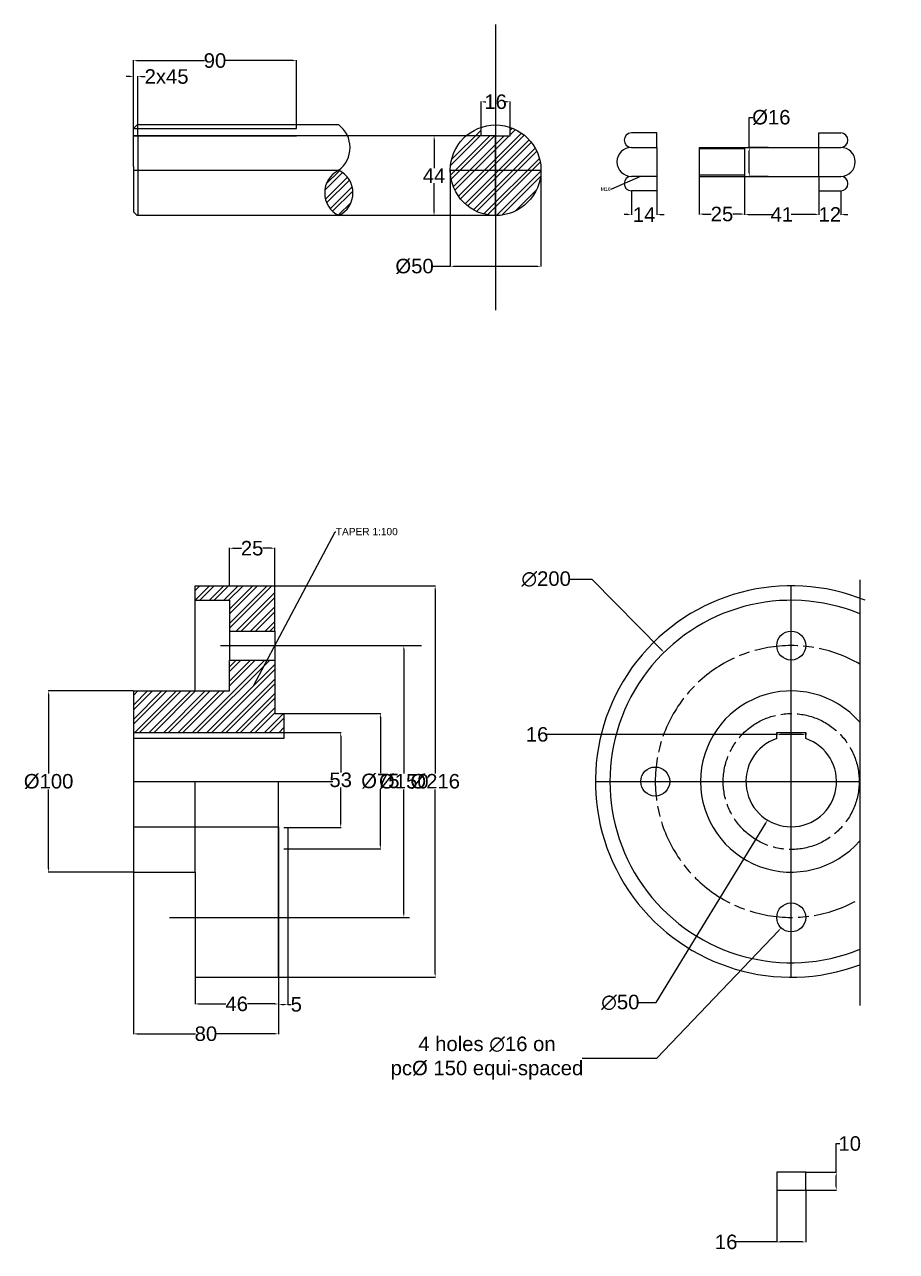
# Model space of a CAD drawing. Header units: millimetres. Extents: x -198 to 801, y -159 to 518.
# Drawn here: x -198 to 283, y -159 to 518 of the extents above; entities that cross this region are included whole.
import ezdxf
from ezdxf import colors
from ezdxf.entities.mleader import LeaderData, LeaderLine
from ezdxf.math import Vec2, Vec3

# ---------------------------------------------------------------- set-up
doc = ezdxf.new("R2010")
doc.units = ezdxf.units.MM
doc.header["$MEASUREMENT"] = 0
doc.linetypes.add('ACAD_ISO08W100', pattern=[36, 24, -3, 6, -3])
doc.styles.get("Standard").update_dxf_attribs({"font": 'arial.ttf'})
doc.dimstyles.get("Standard").update_dxf_attribs({"dimtxt": 8, "dimasz": 2, "dimexe": 0.18, "dimexo": 0.0625, "dimgap": 0.09, "dimtad": 0, "dimtih": 1, "dimtoh": 1, "dimdec": 0, "dimzin": 0, "dimdsep": 46, "dimtxsty": 'Standard', "dimcen": 0.09, "dimadec": 0, "dimazin": 0, "dimtfac": 1, "dimtdec": 0, "dimtofl": 0, "dimtmove": 0, "dimatfit": 3, "dimfxl": 1, "dimtolj": 1, "dimtzin": 0, "dimarcsym": 0})

# ---------------------------------------------------------------- blocks, each defined once
blk = doc.blocks.new('*D1')
at = {"color": 0, "lineweight": -2, "transparency": 16777216}
for p, q in [((-84.69, 208.42), (-84.69, 229.25)), ((-82.69, 229.07), (-78.11, 229.07)), ((-61.69, 229.07), (-66.28, 229.07)), ((-59.69, 208.42), (-59.69, 229.25))]:
    blk.add_line(p, q, dxfattribs=at)
at = {"color": 0, "transparency": 16777216}
for points in [[(-82.69, 229.41), (-82.69, 228.74), (-84.69, 229.07)], [(-61.69, 229.41), (-61.69, 228.74), (-59.69, 229.07)]]:
    blk.add_solid(points, dxfattribs=at)
at = {"layer": 'Defpoints', "color": 0, "transparency": 16777216}
for p in [(-59.69, 229.07), (-84.69, 208.36), (-59.69, 208.36)]:
    blk.add_point(p, dxfattribs=at)
at = {"color": 0, "transparency": 16777216, "insert": (-72.19, 229.07), "char_height": 8, "attachment_point": 5}
blk.add_mtext('\\A1;25', dxfattribs=at)
blk = doc.blocks.new('*D2')
at = {"color": 0, "lineweight": -2, "transparency": 16777216}
for p, q in [((-54.63, 127.44), (-23.16, 127.44)), ((-23.34, 125.44), (-23.34, 105.4)), ((-23.34, 77.01), (-23.34, 97.05)), ((-54.63, 75.01), (-23.16, 75.01))]:
    blk.add_line(p, q, dxfattribs=at)
at = {"color": 0, "transparency": 16777216}
for points in [[(-23.67, 125.44), (-23, 125.44), (-23.34, 127.44)], [(-23.67, 77.01), (-23, 77.01), (-23.34, 75.01)]]:
    blk.add_solid(points, dxfattribs=at)
at = {"layer": 'Defpoints', "color": 0, "transparency": 16777216}
for p in [(-54.69, 127.44), (-54.69, 75.01), (-23.34, 75.01)]:
    blk.add_point(p, dxfattribs=at)
at = {"color": 0, "transparency": 16777216, "insert": (-23.34, 101.23), "char_height": 8, "attachment_point": 5}
blk.add_mtext('\\A1;53', dxfattribs=at)
blk = doc.blocks.new('*D3')
at = {"color": 0, "lineweight": -2, "transparency": 16777216}
for p, q in [((-137.69, 50.29), (-137.69, -39.05)), ((-57.69, 50.29), (-57.69, -39.05)), ((-135.69, -38.87), (-103.51, -38.87)), ((-59.69, -38.87), (-91.88, -38.87))]:
    blk.add_line(p, q, dxfattribs=at)
at = {"color": 0, "transparency": 16777216}
for points in [[(-135.69, -38.54), (-135.69, -39.21), (-137.69, -38.87)], [(-59.69, -38.54), (-59.69, -39.21), (-57.69, -38.87)]]:
    blk.add_solid(points, dxfattribs=at)
at = {"layer": 'Defpoints', "color": 0, "transparency": 16777216}
for p in [(-137.69, 50.36), (-57.69, 50.36), (-57.69, -38.87)]:
    blk.add_point(p, dxfattribs=at)
at = {"color": 0, "transparency": 16777216, "insert": (-97.69, -38.87), "char_height": 8, "attachment_point": 5}
blk.add_mtext('\\A1;80', dxfattribs=at)
blk = doc.blocks.new('*D4')
at = {"color": 0, "lineweight": -2, "transparency": 16777216}
for p, q in [((-103.69, -7.71), (-103.69, -22.58)), ((-57.69, -7.71), (-57.69, -22.58)), ((-101.69, -22.4), (-86.67, -22.4)), ((-59.69, -22.4), (-74.72, -22.4))]:
    blk.add_line(p, q, dxfattribs=at)
at = {"color": 0, "transparency": 16777216}
for points in [[(-101.69, -22.06), (-101.69, -22.73), (-103.69, -22.4)], [(-59.69, -22.06), (-59.69, -22.73), (-57.69, -22.4)]]:
    blk.add_solid(points, dxfattribs=at)
at = {"layer": 'Defpoints', "color": 0, "transparency": 16777216}
for p in [(-103.69, -7.64), (-57.69, -7.64), (-57.69, -22.4)]:
    blk.add_point(p, dxfattribs=at)
at = {"color": 0, "transparency": 16777216, "insert": (-80.69, -22.4), "char_height": 8, "attachment_point": 5}
blk.add_mtext('\\A1;46', dxfattribs=at)
blk = doc.blocks.new('*D5')
at = {"color": 0, "lineweight": -2, "transparency": 16777216}
for p, q in [((-57.69, 75.29), (-57.69, -22.83)), ((-52.57, 74.95), (-52.57, -22.83)), ((-55.69, -22.65), (-54.57, -22.65)), ((-52.57, -22.65), (-50.57, -22.65))]:
    blk.add_line(p, q, dxfattribs=at)
at = {"color": 0, "transparency": 16777216}
for points in [[(-55.69, -22.31), (-55.69, -22.98), (-57.69, -22.65)], [(-54.57, -22.31), (-54.57, -22.98), (-52.57, -22.65)]]:
    blk.add_solid(points, dxfattribs=at)
at = {"layer": 'Defpoints', "color": 0, "transparency": 16777216}
for p in [(-57.69, 75.36), (-52.57, 75.01), (-52.57, -22.65)]:
    blk.add_point(p, dxfattribs=at)
at = {"color": 0, "transparency": 16777216, "insert": (-47.82, -22.65), "char_height": 8, "attachment_point": 5}
blk.add_mtext('\\A1;5', dxfattribs=at)
blk = doc.blocks.new('*D6')
at = {"color": 0, "lineweight": -2, "transparency": 16777216}
for p, q in [((-54.63, 137.86), (-1.28, 137.86)), ((-1.46, 135.86), (-1.46, 104.95)), ((-1.46, 65.24), (-1.46, 96.15)), ((-54.63, 63.24), (-1.28, 63.24))]:
    blk.add_line(p, q, dxfattribs=at)
at = {"color": 0, "transparency": 16777216}
for points in [[(-1.79, 135.86), (-1.12, 135.86), (-1.46, 137.86)], [(-1.79, 65.24), (-1.12, 65.24), (-1.46, 63.24)]]:
    blk.add_solid(points, dxfattribs=at)
at = {"layer": 'Defpoints', "color": 0, "transparency": 16777216}
for p in [(-54.69, 137.86), (-54.69, 63.24), (-1.46, 63.24)]:
    blk.add_point(p, dxfattribs=at)
at = {"color": 0, "transparency": 16777216, "insert": (-1.46, 100.55), "char_height": 8, "attachment_point": 5}
blk.add_mtext('\\A1;%%C75', dxfattribs=at)
blk = doc.blocks.new('*D7')
at = {"color": 0, "lineweight": -2, "transparency": 16777216}
for p, q in [((-59.63, 175.36), (11.67, 175.36)), ((11.49, 173.36), (11.49, 104.75)), ((11.49, 27.36), (11.49, 95.96)), ((-59.63, 25.36), (11.67, 25.36))]:
    blk.add_line(p, q, dxfattribs=at)
at = {"color": 0, "transparency": 16777216}
for points in [[(11.16, 173.36), (11.83, 173.36), (11.49, 175.36)], [(11.16, 27.36), (11.83, 27.36), (11.49, 25.36)]]:
    blk.add_solid(points, dxfattribs=at)
at = {"layer": 'Defpoints', "color": 0, "transparency": 16777216}
for p in [(-59.69, 175.36), (-59.69, 25.36), (11.49, 25.36)]:
    blk.add_point(p, dxfattribs=at)
at = {"color": 0, "transparency": 16777216, "insert": (11.49, 100.36), "char_height": 8, "attachment_point": 5}
blk.add_mtext('\\A1;%%C150', dxfattribs=at)
blk = doc.blocks.new('*D8')
at = {"color": 0, "lineweight": -2, "transparency": 16777216}
for p, q in [((-59.63, 208.36), (28.98, 208.36)), ((28.8, 206.36), (28.8, 104.75)), ((28.8, -5.64), (28.8, 95.96)), ((-57.63, -7.64), (28.98, -7.64))]:
    blk.add_line(p, q, dxfattribs=at)
at = {"color": 0, "transparency": 16777216}
for points in [[(28.46, 206.36), (29.13, 206.36), (28.8, 208.36)], [(28.46, -5.64), (29.13, -5.64), (28.8, -7.64)]]:
    blk.add_solid(points, dxfattribs=at)
at = {"layer": 'Defpoints', "color": 0, "transparency": 16777216}
for p in [(-59.69, 208.36), (-57.69, -7.64), (28.8, -7.64)]:
    blk.add_point(p, dxfattribs=at)
at = {"color": 0, "transparency": 16777216, "insert": (28.8, 100.36), "char_height": 8, "attachment_point": 5}
blk.add_mtext('\\A1;%%C216', dxfattribs=at)
blk = doc.blocks.new('*D9')
at = {"color": 0, "lineweight": -2, "transparency": 16777216}
for p, q in [((225.1, 100.36), (225.28, 100.36)), ((225.19, 100.27), (225.19, 100.45)), ((150.62, -21.58), (211.11, 77.32)), ((141.07, -21.58), (150.62, -21.58))]:
    blk.add_line(p, q, dxfattribs=at)
at = {"color": 0, "transparency": 16777216}
blk.add_solid([(210.82, 77.5), (211.39, 77.15), (212.15, 79.03)], dxfattribs=at)
at = {"layer": 'Defpoints', "color": 0, "transparency": 16777216}
for p in [(238.24, 121.68), (212.15, 79.03)]:
    blk.add_point(p, dxfattribs=at)
at = {"color": 0, "transparency": 16777216, "insert": (130.91, -21.58), "char_height": 8, "attachment_point": 5}
blk.add_mtext('\\A1;∅50', dxfattribs=at)
blk = doc.blocks.new('*D10')
at = {"color": 0, "lineweight": -2, "transparency": 16777216}
for p, q in [((103.27, 212.07), (115.15, 212.07)), ((115.15, 212.07), (153.61, 173.02)), ((225.1, 100.36), (225.28, 100.36)), ((225.19, 100.27), (225.19, 100.45))]:
    blk.add_line(p, q, dxfattribs=at)
at = {"color": 0, "transparency": 16777216}
blk.add_solid([(153.85, 173.26), (153.37, 172.79), (155.01, 171.6)], dxfattribs=at)
at = {"layer": 'Defpoints', "color": 0, "transparency": 16777216}
for p in [(155.01, 171.6), (295.36, 29.11)]:
    blk.add_point(p, dxfattribs=at)
at = {"color": 0, "transparency": 16777216, "insert": (90, 212.07), "char_height": 8, "attachment_point": 5}
blk.add_mtext('\\A1;∅200', dxfattribs=at)
blk = doc.blocks.new('*D11')
at = {"color": 0, "lineweight": -2, "transparency": 16777216}
for p, q in [((225.1, 25.36), (225.28, 25.36)), ((225.19, 25.27), (225.19, 25.45)), ((151.05, -52.27), (218.28, 18.12)), ((109.79, -52.27), (151.05, -52.27))]:
    blk.add_line(p, q, dxfattribs=at)
at = {"color": 0, "transparency": 16777216}
blk.add_solid([(218.04, 18.35), (218.52, 17.89), (219.66, 19.57)], dxfattribs=at)
at = {"layer": 'Defpoints', "color": 0, "transparency": 16777216}
for p in [(230.71, 31.14), (219.66, 19.57)]:
    blk.add_point(p, dxfattribs=at)
at = {"color": 0, "transparency": 16777216, "insert": (57.35, -52.27), "char_height": 8, "attachment_point": 5}
blk.add_mtext('\\A1;4 holes ∅16 on\\Ppc%%C 150 equi-spaced', dxfattribs=at)
blk = doc.blocks.new('*D12')
at = {"color": 0, "lineweight": -2, "transparency": 16777216}
for p, q in [((217.2, 126.32), (90.44, 126.32)), ((217.2, 127.38), (217.2, 126.14)), ((231.19, 126.32), (219.2, 126.32)), ((233.19, 127.38), (233.19, 126.14))]:
    blk.add_line(p, q, dxfattribs=at)
at = {"color": 0, "transparency": 16777216}
for points in [[(219.2, 126.65), (219.2, 125.98), (217.2, 126.32)], [(231.19, 126.65), (231.19, 125.98), (233.19, 126.32)]]:
    blk.add_solid(points, dxfattribs=at)
at = {"layer": 'Defpoints', "color": 0, "transparency": 16777216}
for p in [(217.2, 127.44), (233.19, 127.44), (233.19, 126.32)]:
    blk.add_point(p, dxfattribs=at)
at = {"color": 0, "transparency": 16777216, "insert": (85, 126.32), "char_height": 8, "attachment_point": 5}
blk.add_mtext('\\A1;16', dxfattribs=at)
blk = doc.blocks.new('*D13')
at = {"color": 0, "lineweight": -2, "transparency": 16777216}
for p, q in [((-137.76, 150.36), (-184.63, 150.36)), ((-184.45, 148.36), (-184.45, 104.75)), ((-184.45, 52.36), (-184.45, 95.96)), ((-137.76, 50.36), (-184.63, 50.36))]:
    blk.add_line(p, q, dxfattribs=at)
at = {"color": 0, "transparency": 16777216}
for points in [[(-184.78, 148.36), (-184.11, 148.36), (-184.45, 150.36)], [(-184.78, 52.36), (-184.11, 52.36), (-184.45, 50.36)]]:
    blk.add_solid(points, dxfattribs=at)
at = {"layer": 'Defpoints', "color": 0, "transparency": 16777216}
for p in [(-137.69, 150.36), (-184.45, 50.36), (-137.69, 50.36)]:
    blk.add_point(p, dxfattribs=at)
at = {"color": 0, "transparency": 16777216, "insert": (-184.45, 100.36), "char_height": 8, "attachment_point": 5}
blk.add_mtext('\\A1;%%C100', dxfattribs=at)
blk = doc.blocks.new('*D40')
at = {"color": 0, "lineweight": -2, "transparency": 16777216}
for p, q in [((217.19, -125.22), (217.19, -153.91)), ((233.19, -125.22), (233.19, -153.91)), ((217.19, -153.73), (194.73, -153.73)), ((231.19, -153.73), (219.19, -153.73))]:
    blk.add_line(p, q, dxfattribs=at)
at = {"color": 0, "transparency": 16777216}
for points in [[(219.19, -153.39), (219.19, -154.06), (217.19, -153.73)], [(231.19, -153.39), (231.19, -154.06), (233.19, -153.73)]]:
    blk.add_solid(points, dxfattribs=at)
at = {"layer": 'Defpoints', "color": 0, "transparency": 16777216}
for p in [(217.19, -125.16), (233.19, -125.16), (233.19, -153.73)]:
    blk.add_point(p, dxfattribs=at)
at = {"color": 0, "transparency": 16777216, "insert": (189.29, -153.73), "char_height": 8, "attachment_point": 5}
blk.add_mtext('\\A1;16', dxfattribs=at)
blk = doc.blocks.new('*D42')
at = {"color": 0, "lineweight": -2, "transparency": 16777216}
for p, q in [((250.03, -115.16), (250.03, -99.46)), ((250.03, -99.46), (252.03, -99.46)), ((233.25, -115.16), (250.21, -115.16)), ((250.03, -123.16), (250.03, -117.16)), ((233.25, -125.16), (250.21, -125.16))]:
    blk.add_line(p, q, dxfattribs=at)
at = {"color": 0, "transparency": 16777216}
for points in [[(249.7, -117.16), (250.37, -117.16), (250.03, -115.16)], [(249.7, -123.16), (250.37, -123.16), (250.03, -125.16)]]:
    blk.add_solid(points, dxfattribs=at)
at = {"layer": 'Defpoints', "color": 0, "transparency": 16777216}
for p in [(233.19, -115.16), (233.19, -125.16), (250.03, -125.16)]:
    blk.add_point(p, dxfattribs=at)
at = {"color": 0, "transparency": 16777216, "insert": (257.46, -99.46), "char_height": 8, "attachment_point": 5}
blk.add_mtext('\\A1;10', dxfattribs=at)
blk = doc.blocks.new('*D43')
at = {"color": 0, "lineweight": -2, "transparency": 16777216}
for p, q in [((62.07, 456.66), (28, 456.66)), ((28.18, 454.66), (28.18, 438.75)), ((28.18, 414.66), (28.18, 430.57)), ((62.07, 412.66), (28, 412.66))]:
    blk.add_line(p, q, dxfattribs=at)
at = {"color": 0, "transparency": 16777216}
for points in [[(27.84, 454.66), (28.51, 454.66), (28.18, 456.66)], [(27.84, 414.66), (28.51, 414.66), (28.18, 412.66)]]:
    blk.add_solid(points, dxfattribs=at)
at = {"layer": 'Defpoints', "color": 0, "transparency": 16777216}
for p in [(62.13, 456.66), (28.18, 412.66), (62.13, 412.66)]:
    blk.add_point(p, dxfattribs=at)
at = {"color": 0, "transparency": 16777216, "insert": (28.18, 434.66), "char_height": 8, "attachment_point": 5}
blk.add_mtext('\\A1;44', dxfattribs=at)
blk = doc.blocks.new('*D44')
at = {"color": 0, "lineweight": -2, "transparency": 16777216}
for p, q in [((54.13, 456.72), (54.13, 475.61)), ((56.13, 475.43), (56.69, 475.43)), ((68.13, 475.43), (67.57, 475.43)), ((70.13, 456.72), (70.13, 475.61))]:
    blk.add_line(p, q, dxfattribs=at)
at = {"color": 0, "transparency": 16777216}
for points in [[(56.13, 475.76), (56.13, 475.1), (54.13, 475.43)], [(68.13, 475.76), (68.13, 475.1), (70.13, 475.43)]]:
    blk.add_solid(points, dxfattribs=at)
at = {"layer": 'Defpoints', "color": 0, "transparency": 16777216}
for p in [(70.13, 475.43), (54.13, 456.66), (70.13, 456.66)]:
    blk.add_point(p, dxfattribs=at)
at = {"color": 0, "transparency": 16777216, "insert": (62.13, 475.43), "char_height": 8, "attachment_point": 5}
blk.add_mtext('\\A1;16', dxfattribs=at)
blk = doc.blocks.new('*D45')
at = {"color": 0, "lineweight": -2, "transparency": 16777216}
for p, q in [((37.13, 437.6), (37.13, 384.47)), ((87.13, 437.6), (87.13, 384.47)), ((37.13, 384.65), (27.58, 384.65)), ((85.13, 384.65), (39.13, 384.65))]:
    blk.add_line(p, q, dxfattribs=at)
at = {"color": 0, "transparency": 16777216}
for points in [[(39.13, 384.98), (39.13, 384.32), (37.13, 384.65)], [(85.13, 384.98), (85.13, 384.32), (87.13, 384.65)]]:
    blk.add_solid(points, dxfattribs=at)
at = {"layer": 'Defpoints', "color": 0, "transparency": 16777216}
for p in [(37.13, 437.66), (87.13, 437.66), (87.13, 384.65)]:
    blk.add_point(p, dxfattribs=at)
at = {"color": 0, "transparency": 16777216, "insert": (17.42, 384.65), "char_height": 8, "attachment_point": 5}
blk.add_mtext('\\A1;%%C50', dxfattribs=at)
blk = doc.blocks.new('*D46')
at = {"color": 0, "lineweight": -2, "transparency": 16777216}
for p, q in [((-137.69, 460.72), (-137.69, 498.34)), ((-135.69, 498.16), (-98.5, 498.16)), ((-49.69, 498.16), (-86.89, 498.16)), ((-47.69, 460.72), (-47.69, 498.34))]:
    blk.add_line(p, q, dxfattribs=at)
at = {"color": 0, "transparency": 16777216}
for points in [[(-135.69, 498.49), (-135.69, 497.82), (-137.69, 498.16)], [(-49.69, 498.49), (-49.69, 497.82), (-47.69, 498.16)]]:
    blk.add_solid(points, dxfattribs=at)
at = {"layer": 'Defpoints', "color": 0, "transparency": 16777216}
for p in [(-47.69, 498.16), (-137.69, 460.66), (-47.69, 460.66)]:
    blk.add_point(p, dxfattribs=at)
at = {"color": 0, "transparency": 16777216, "insert": (-92.69, 498.16), "char_height": 8, "attachment_point": 5}
blk.add_mtext('\\A1;90', dxfattribs=at)
blk = doc.blocks.new('*D47')
at = {"color": 0, "lineweight": -2, "transparency": 16777216}
for p, q in [((-139.69, 489.37), (-141.69, 489.37)), ((-137.69, 460.72), (-137.69, 489.55)), ((-135.19, 460.72), (-135.19, 489.55)), ((-133.19, 489.37), (-131.19, 489.37))]:
    blk.add_line(p, q, dxfattribs=at)
at = {"color": 0, "transparency": 16777216}
for points in [[(-139.69, 489.7), (-139.69, 489.03), (-137.69, 489.37)], [(-133.19, 489.7), (-133.19, 489.03), (-135.19, 489.37)]]:
    blk.add_solid(points, dxfattribs=at)
at = {"layer": 'Defpoints', "color": 0, "transparency": 16777216}
for p in [(-135.19, 489.37), (-137.69, 460.66), (-135.19, 460.66)]:
    blk.add_point(p, dxfattribs=at)
at = {"color": 0, "transparency": 16777216, "insert": (-119.37, 489.37), "char_height": 8, "attachment_point": 5}
blk.add_mtext('\\A1;2x45', dxfattribs=at)
blk = doc.blocks.new('*D48')
at = {"color": 0, "lineweight": -2, "transparency": 16777216}
for p, q in [((137.06, 426.22), (137.06, 413.01)), ((151.06, 426.22), (151.06, 413.01)), ((135.06, 413.19), (133.06, 413.19)), ((153.06, 413.19), (155.06, 413.19))]:
    blk.add_line(p, q, dxfattribs=at)
at = {"color": 0, "transparency": 16777216}
for points in [[(135.06, 413.53), (135.06, 412.86), (137.06, 413.19)], [(153.06, 413.53), (153.06, 412.86), (151.06, 413.19)]]:
    blk.add_solid(points, dxfattribs=at)
at = {"layer": 'Defpoints', "color": 0, "transparency": 16777216}
for p in [(137.06, 426.28), (151.06, 426.28), (151.06, 413.19)]:
    blk.add_point(p, dxfattribs=at)
at = {"color": 0, "transparency": 16777216, "insert": (144.06, 413.19), "char_height": 8, "attachment_point": 5}
blk.add_mtext('\\A1;14', dxfattribs=at)
blk = doc.blocks.new('*D50')
at = {"color": 0, "lineweight": -2, "transparency": 16777216}
for p, q in [((174.5, 434.22), (174.5, 413.32)), ((199.5, 434.22), (199.5, 413.32)), ((176.5, 413.5), (181.08, 413.5)), ((197.5, 413.5), (192.92, 413.5))]:
    blk.add_line(p, q, dxfattribs=at)
at = {"color": 0, "transparency": 16777216}
for points in [[(176.5, 413.84), (176.5, 413.17), (174.5, 413.5)], [(197.5, 413.84), (197.5, 413.17), (199.5, 413.5)]]:
    blk.add_solid(points, dxfattribs=at)
at = {"layer": 'Defpoints', "color": 0, "transparency": 16777216}
for p in [(174.5, 434.28), (199.5, 434.28), (199.5, 413.5)]:
    blk.add_point(p, dxfattribs=at)
at = {"color": 0, "transparency": 16777216, "insert": (187, 413.5), "char_height": 8, "attachment_point": 5}
blk.add_mtext('\\A1;25', dxfattribs=at)
blk = doc.blocks.new('*D51')
at = {"color": 0, "lineweight": -2, "transparency": 16777216}
for p, q in [((199.5, 434.22), (199.5, 413.12)), ((240.5, 434.22), (240.5, 413.12)), ((201.5, 413.3), (214.79, 413.3)), ((238.5, 413.3), (225.21, 413.3))]:
    blk.add_line(p, q, dxfattribs=at)
at = {"color": 0, "transparency": 16777216}
for points in [[(201.5, 413.63), (201.5, 412.96), (199.5, 413.3)], [(238.5, 413.63), (238.5, 412.96), (240.5, 413.3)]]:
    blk.add_solid(points, dxfattribs=at)
at = {"layer": 'Defpoints', "color": 0, "transparency": 16777216}
for p in [(199.5, 434.28), (240.5, 434.28), (240.5, 413.3)]:
    blk.add_point(p, dxfattribs=at)
at = {"color": 0, "transparency": 16777216, "insert": (220, 413.3), "char_height": 8, "attachment_point": 5}
blk.add_mtext('\\A1;41', dxfattribs=at)
blk = doc.blocks.new('*D52')
at = {"color": 0, "lineweight": -2, "transparency": 16777216}
for p, q in [((240.5, 426.22), (240.5, 413.12)), ((252.5, 426.22), (252.5, 413.12)), ((238.5, 413.3), (236.5, 413.3)), ((254.5, 413.3), (256.5, 413.3))]:
    blk.add_line(p, q, dxfattribs=at)
at = {"color": 0, "transparency": 16777216}
for points in [[(238.5, 413.63), (238.5, 412.96), (240.5, 413.3)], [(254.5, 413.63), (254.5, 412.96), (252.5, 413.3)]]:
    blk.add_solid(points, dxfattribs=at)
at = {"layer": 'Defpoints', "color": 0, "transparency": 16777216}
for p in [(240.5, 426.28), (252.5, 426.28), (252.5, 413.3)]:
    blk.add_point(p, dxfattribs=at)
at = {"color": 0, "transparency": 16777216, "insert": (246.5, 413.3), "char_height": 8, "attachment_point": 5}
blk.add_mtext('\\A1;12', dxfattribs=at)
blk = doc.blocks.new('*D53')
at = {"color": 0, "lineweight": -2, "transparency": 16777216}
for p, q in [((202.05, 450.28), (202.05, 466.81)), ((202.05, 466.81), (204.05, 466.81)), ((212.56, 450.28), (201.87, 450.28)), ((202.05, 436.28), (202.05, 448.28)), ((212.56, 434.28), (201.87, 434.28))]:
    blk.add_line(p, q, dxfattribs=at)
at = {"color": 0, "transparency": 16777216}
for points in [[(201.72, 448.28), (202.38, 448.28), (202.05, 450.28)], [(201.72, 436.28), (202.38, 436.28), (202.05, 434.28)]]:
    blk.add_solid(points, dxfattribs=at)
at = {"layer": 'Defpoints', "color": 0, "transparency": 16777216}
for p in [(212.62, 450.28), (202.05, 434.28), (212.62, 434.28)]:
    blk.add_point(p, dxfattribs=at)
at = {"color": 0, "transparency": 16777216, "insert": (214.22, 466.81), "char_height": 8, "attachment_point": 5}
blk.add_mtext('\\A1;%%C16', dxfattribs=at)

msp = doc.modelspace()

# ---------------------------------------------------------------- hatches: boundary and pattern name
h = msp.add_hatch()
h.set_pattern_fill('ANSI32', color=256, scale=15)
h.paths.add_polyline_path([(62.13, 456.66), (45.88, 456.66, 0.219243), (37.13, 437.66, 0.414214), (62.13, 412.66)])
h.paths.add_polyline_path([(70.13, 461.35), (70.13, 456.66), (62.13, 456.66), (62.13, 412.66, 0.414214), (87.13, 437.66, 0.321725)])
h.paths.add_polyline_path([(54.13, 461.35, 0.095729), (45.88, 456.66), (54.13, 456.66)])
h.paths.add_polyline_path([(-24.38, 437.66, 0.624197), (-24.38, 412.66, 0.624197)])
h = msp.add_hatch()
h.set_pattern_fill('ANSI32', color=256, scale=15)
h.set_pattern_definition([(45, (459.57, 0.0004), (-3.977476, 3.977476), []), (45, (462.2217, 0.0004), (-3.977476, 3.977476), [])])
h.paths.add_polyline_path([(-59.69, 208.36), (-84.69, 208.36), (-103.69, 208.36), (-103.69, 200.36), (-84.69, 200.36), (-84.69, 183.36), (-59.69, 183.36)])
h.paths.add_polyline_path([(-59.69, 167.36), (-84.69, 167.36), (-84.69, 150.36), (-103.69, 150.36), (-137.69, 150.36), (-137.69, 127.44), (-54.69, 127.44), (-54.69, 137.86), (-59.69, 137.86)])

# ---------------------------------------------------------------- linework, layer by layer
for p, q in [((62.13, 518.08), (62.13, 360.43)), ((-135.19, 456.66), (-135.19, 485.4)), ((-137.69, 460.66), (-135.69, 462.66)), ((-137.69, 439.66), (-137.69, 460.66)), ((-137.69, 460.66), (-47.69, 460.66)), ((-24.38, 462.66), (-135.69, 462.66)), ((-47.69, 460.66), (-47.69, 462.66)), ((54.13, 456.66), (54.13, 461.35)), ((70.13, 456.66), (70.13, 461.35)), ((62.13, 456.66), (-137.69, 456.66)), ((-137.69, 456.66), (-135.19, 456.66)), ((-137.69, 456.66), (-47.69, 456.66)), ((-135.19, 456.66), (-135.19, 412.66)), ((62.13, 456.66), (54.13, 456.66)), ((62.13, 412.66), (62.13, 456.66)), ((62.13, 456.66), (70.13, 456.66)), ((151.06, 458.28), (137.06, 458.28)), ((151.06, 450.28), (151.06, 458.28)), ((240.5, 450.28), (240.5, 458.28)), ((240.5, 458.28), (252.5, 458.28)), ((137.06, 450.28), (151.06, 450.28)), ((151.06, 450.28), (151.06, 434.28)), ((174.5, 450.28), (240.5, 450.28)), ((174.5, 450.28), (174.5, 434.28)), ((199.5, 449.48), (174.5, 449.48)), ((174.5, 449.48), (174.5, 435.08)), ((199.5, 450.28), (199.5, 434.28)), ((240.5, 434.28), (240.5, 450.28)), ((240.5, 450.28), (252.5, 450.28)), ((-137.69, 439.66), (-137.69, 414.66)), ((-137.69, 437.66), (-24.38, 437.66)), ((37.13, 437.66), (87.13, 437.66)), ((151.06, 434.28), (137.06, 434.28)), ((151.06, 434.28), (151.06, 426.28)), ((174.5, 435.08), (199.5, 435.08)), ((174.5, 434.28), (199.5, 434.28)), ((199.5, 434.28), (240.5, 434.28)), ((240.5, 434.28), (252.5, 434.28)), ((240.5, 434.28), (240.5, 426.28)), ((151.06, 426.28), (137.06, 426.28)), ((240.5, 426.28), (252.5, 426.28)), ((-137.69, 414.66), (-135.69, 412.66)), ((62.13, 412.66), (-135.69, 412.66)), ((262.96, 211.71), (262.96, -23.3)), ((-103.69, 150.36), (-103.69, 208.36)), ((-103.69, 208.36), (-84.69, 208.36)), ((-84.69, 208.36), (-59.69, 208.36)), ((-59.69, 183.36), (-59.69, 208.36)), ((225.19, -7.64), (225.19, 208.36)), ((-103.69, 200.36), (-84.69, 200.36)), ((-84.69, 200.36), (-84.69, 183.36)), ((-84.69, 183.36), (-59.69, 183.36)), ((-84.69, 183.36), (-84.69, 167.36)), ((-59.69, 183.36), (-59.69, 167.36)), ((-89.71, 175.36), (21.17, 175.36)), ((-84.69, 150.36), (-84.69, 167.36)), ((-84.69, 167.36), (-59.69, 167.36)), ((-59.69, 167.36), (-59.69, 137.86)), ((-137.69, 150.36), (-103.69, 150.36)), ((-137.69, 150.36), (-137.69, 100.36)), ((-103.69, 150.36), (-84.69, 150.36)), ((-59.69, 137.86), (-54.69, 137.86)), ((-54.69, 137.86), (-54.69, 127.44)), ((-137.69, 127.44), (-54.69, 127.44)), ((-54.69, 124.04), (-137.69, 124.04)), ((-54.69, 127.44), (-54.69, 124.04)), ((217.2, 124.04), (217.2, 127.44)), ((217.2, 127.44), (233.19, 127.44)), ((233.19, 124.04), (233.19, 127.44)), ((-137.69, 100.36), (-137.69, 50.36)), ((-137.69, 100.36), (-27.71, 100.36)), ((-103.69, 50.36), (-103.69, 100.36)), ((-57.69, -7.64), (-57.69, 100.36)), ((117.19, 100.36), (262.96, 100.36)), ((-137.69, 75.36), (-57.69, 75.36)), ((-137.69, 50.36), (-103.69, 50.36)), ((-103.69, 50.36), (-103.69, -7.64)), ((-117.72, 25.36), (14.62, 25.36)), ((-103.69, -7.64), (-57.69, -7.64)), ((233.19, -115.16), (217.19, -115.16)), ((217.19, -115.16), (217.19, -125.16)), ((233.19, -125.16), (233.19, -115.16)), ((217.2, -125.16), (233.19, -125.16))]:
    msp.add_line(p, q)
for centre, radius in [((62.13, 437.66), 25), ((225.19, 175.36), 8), ((150.19, 100.36), 8), ((225.19, 25.36), 8)]:
    msp.add_circle(centre, radius)
at = {"linetype": 'ACAD_ISO08W100'}
msp.add_circle((225.19, 100.36), 37.5, dxfattribs=at)
for centre, radius, start, end in [((-33.9, 450.16), 15.72, 307.30755, 52.69245), ((137.06, 454.28), 4, 90, 270), ((252.5, 454.28), 4, 270, 90), ((137.06, 442.28), 8, 90, 270), ((252.5, 442.28), 8, 270, 90), ((-18.26, 425.16), 13.91, 116.05544, 243.94456), ((-30.49, 425.16), 13.91, 296.05544, 63.94456), ((137.06, 430.28), 4, 90, 270), ((252.5, 430.28), 4, 270, 90), ((225.19, 100.36), 108, 67.80898, 290.474), ((225.19, 100.36), 100, 67.8047, 292.1953), ((225.19, 100.36), 50, 40.92832, 319.07168), ((225.19, 100.36), 25, 108.64843, 71.35157), ((370.59, 100.36), 108, 179.99978, 180)]:
    msp.add_arc(centre, radius, start, end)
msp.add_arc((225.19, 100.36), 75, 59.7558, 300.2442, dxfattribs=at)

# ---------------------------------------------------------------- dimensions: what is measured, and where the dimension line sits
for base, p1, p2, picture, middle in [((-47.69, 498.16), (-137.69, 460.66), (-47.69, 460.66), '*D46', (-92.69, 498.16)), ((70.13, 475.43), (54.13, 456.66), (70.13, 456.66), '*D44', (62.13, 475.43)), ((199.5, 413.5), (174.5, 434.28), (199.5, 434.28), '*D50', (187, 413.5)), ((240.5, 413.3), (199.5, 434.28), (240.5, 434.28), '*D51', (220, 413.3)), ((151.06, 413.19), (137.06, 426.28), (151.06, 426.28), '*D48', (144.06, 413.19)), ((252.5, 413.3), (240.5, 426.28), (252.5, 426.28), '*D52', (246.5, 413.3)), ((-59.69, 229.07), (-84.69, 208.36), (-59.69, 208.36), '*D1', (-72.19, 229.07)), ((-52.57, -22.65), (-57.69, 75.36), (-52.57, 75.01), '*D5', (-47.82, -22.65)), ((-57.69, -38.87), (-137.69, 50.36), (-57.69, 50.36), '*D3', (-97.69, -38.87)), ((-57.69, -22.4), (-103.69, -7.64), (-57.69, -7.64), '*D4', (-80.69, -22.4))]:
    dim = msp.add_linear_dim(base=base, p1=p1, p2=p2, dimstyle='Standard')
    dim.commit()
    dim.dimension.update_dxf_attribs({"geometry": picture, "text_midpoint": middle})
dim = msp.add_linear_dim(base=(-135.19, 489.37), p1=(-137.69, 460.66), p2=(-135.19, 460.66), text='2x45', dimstyle='Standard')
dim.commit()
dim.dimension.update_dxf_attribs({"geometry": '*D47', "text_midpoint": (-119.37, 489.37)})
for base, p1, p2, picture, middle in [((202.05, 434.28), (212.62, 450.28), (212.62, 434.28), '*D53', (214.22, 466.81)), ((11.49, 25.36), (-59.69, 175.36), (-59.69, 25.36), '*D7', (11.49, 100.36)), ((-184.45, 50.36), (-137.69, 150.36), (-137.69, 50.36), '*D13', (-184.45, 100.36))]:
    dim = msp.add_linear_dim(base=base, p1=p1, p2=p2, angle=90, text='%%C<>', dimstyle='Standard')
    dim.commit()
    dim.dimension.update_dxf_attribs({"geometry": picture, "text_midpoint": middle, "dimtype": 160})
dim = msp.add_linear_dim(base=(28.18, 412.66), p1=(62.13, 456.66), p2=(62.13, 412.66), angle=90, dimstyle='Standard')
dim.commit()
dim.dimension.update_dxf_attribs({"geometry": '*D43', "text_midpoint": (28.18, 434.66)})
dim = msp.add_linear_dim(base=(87.13, 384.65), p1=(37.13, 437.66), p2=(87.13, 437.66), text='%%C<>', dimstyle='Standard')
dim.commit()
dim.dimension.update_dxf_attribs({"geometry": '*D45', "text_midpoint": (17.42, 384.65), "dimtype": 160})
for p1, p2, picture, middle in [((295.36, 29.11), (155.01, 171.6), '*D10', (90, 212.07)), ((238.24, 121.68), (212.15, 79.03), '*D9', (130.91, -21.58))]:
    dim = msp.add_diameter_dim_2p(p1=p1, p2=p2, dimstyle='Standard')
    dim.commit()
    dim.dimension.update_dxf_attribs({"geometry": picture, "text_midpoint": middle, "dimtype": 163})
for base, p1, p2, text, picture, middle in [((28.8, -7.64), (-59.69, 208.36), (-57.69, -7.64), '%%C<>', '*D8', (28.8, 100.36)), ((-1.46, 63.24), (-54.69, 137.86), (-54.69, 63.24), '%%C<>', '*D6', (-1.46, 100.55)), ((-23.34, 75.01), (-54.69, 127.44), (-54.69, 75.01), '53', '*D2', (-23.34, 101.23))]:
    dim = msp.add_linear_dim(base=base, p1=p1, p2=p2, angle=90, text=text, dimstyle='Standard')
    dim.commit()
    dim.dimension.update_dxf_attribs({"geometry": picture, "text_midpoint": middle})
for base, p1, p2, picture, middle in [((233.19, 126.32), (217.2, 127.44), (233.19, 127.44), '*D12', (85, 126.32)), ((233.19, -153.73), (217.19, -125.16), (233.19, -125.16), '*D40', (189.29, -153.73))]:
    dim = msp.add_linear_dim(base=base, p1=p1, p2=p2, dimstyle='Standard')
    dim.commit()
    dim.dimension.update_dxf_attribs({"geometry": picture, "text_midpoint": middle, "dimtype": 160})
dim = msp.add_diameter_dim_2p(p1=(230.71, 31.14), p2=(219.66, 19.57), text='4 holes <> on\\Ppc%%C 150 equi-spaced', dimstyle='Standard')
dim.commit()
dim.dimension.update_dxf_attribs({"geometry": '*D11', "text_midpoint": (57.35, -52.27), "dimtype": 163})
dim = msp.add_linear_dim(base=(250.03, -125.16), p1=(233.19, -115.16), p2=(233.19, -125.16), angle=90, dimstyle='Standard')
dim.commit()
dim.dimension.update_dxf_attribs({"geometry": '*D42', "text_midpoint": (257.46, -99.46), "dimtype": 160})

# ---------------------------------------------------------------- leaders
ml = msp.add_multileader_mtext('Standard')
ml.set_content('M16', color=256)
ml.set_leader_properties()
ml.build(insert=Vec2(0, 0))
ml.multileader.update_dxf_attribs({"dogleg_length": 0.36, "arrow_head_size": 0.18})
ctx = ml.context
ctx.base_point, ctx.char_height, ctx.arrow_head_size, ctx.landing_gap_size, ctx.plane_origin = Vec3(120.35, 427.29), 2, 0.18, 0.09, Vec3(142.3, 434.28)
ctx.text_align_type = 2
notes = []
notes.append((ctx, [(0, (1, 1, 0), (125.99, 427.29), (-1, 0), 0.36, [(0, [(142.3, 434.28)], 0, [])])]))
ctx.mtext.insert, ctx.mtext.alignment, ctx.mtext.flow_direction = Vec3(125.54, 428.3), 3, 5
ml = msp.add_multileader_mtext('Standard')
ml.set_content('TAPER 1:100', color=256)
ml.set_leader_properties()
ml.build(insert=Vec2(0, 0))
ml.multileader.update_dxf_attribs({"dogleg_length": 0.36, "arrow_head_size": 0.18})
ctx = ml.context
ctx.base_point, ctx.arrow_head_size, ctx.landing_gap_size, ctx.plane_origin = Vec3(-26.1, 238.23), 0.18, 0.09, Vec3(-71.49, 152.97)
notes.append((ctx, [(0, (1, 1, 0), (-26.46, 238.23), (1, 0), 0.36, [(0, [(-71.49, 152.97)], 0, [])])]))
ctx.mtext.insert, ctx.mtext.flow_direction = Vec3(-26.01, 240.27), 5
for ctx, leaders in notes:
    for number, flags, end, landing, length, lines in leaders:
        leader = LeaderData()
        leader.index, (leader.has_last_leader_line, leader.has_dogleg_vector, leader.attachment_direction) = number, flags
        leader.last_leader_point, leader.dogleg_vector, leader.dogleg_length = Vec3(end), Vec3(landing), length
        for number, points, colour, breaks in lines:
            line = LeaderLine()
            line.index, line.vertices, line.color, line.breaks = number, Vec3.list(points), colors.encode_raw_color(colour), breaks
            leader.lines.append(line)
        ctx.leaders.append(leader)

doc.saveas('drawing.dxf')
